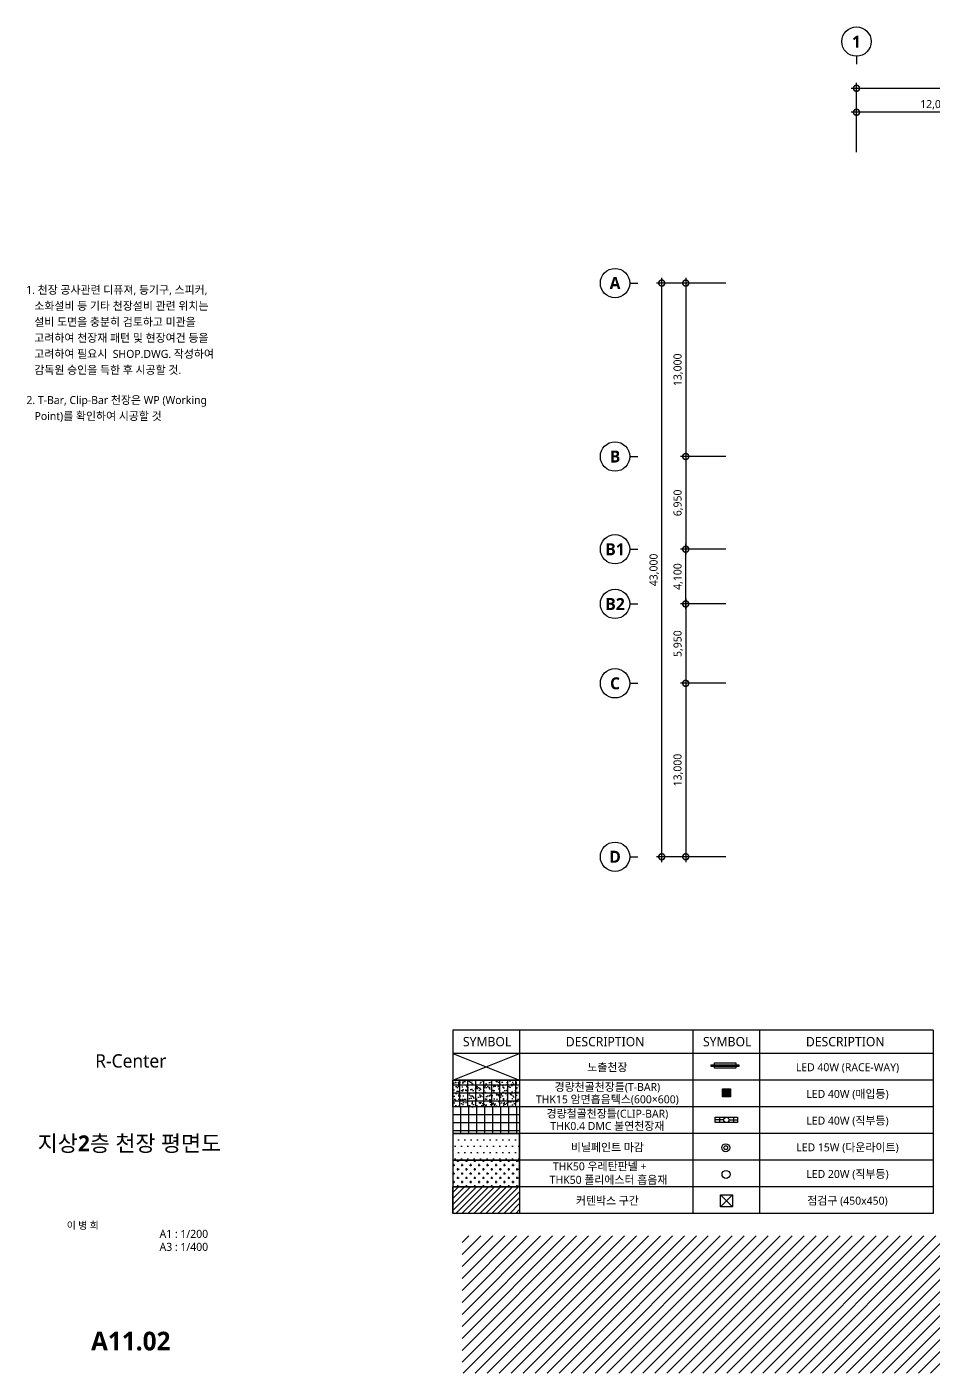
# Model space of a CAD drawing. Header units: millimetres. Extents: x 11242 to 497835, y 4200 to 105100.
# Drawn here: x 315713 to 383642, y 4200 to 105100 of the extents above; entities that cross this region are included whole.
import ezdxf
from ezdxf.enums import TextEntityAlignment as Align
from ezdxf.xclip import XClip

# ---------------------------------------------------------------- set-up
doc = ezdxf.new("R2010")
doc.units = ezdxf.units.MM
doc.header["$LTSCALE"] = 200
doc.header["$XCLIPFRAME"] = 0
doc.linetypes.add('CONTINOUS', pattern=[0])
doc.layers.get('DEFPOINTS').update_dxf_attribs({"color": 137})
for name, color, linetype in [('# LIGHT - LED', 6, 'Continuous'), ('# LIGHT - RACEWAY', 7, 'Continuous'), ('# 커텐박스', 1, 'CONTINOUS'), ('3TXT', 3, 'Continuous'), ('CEIL', 8, 'Continuous'), ('CEIL-H-50T 우레탄판넬 천정평면도', 11, 'Continuous'), ('CEIL-암면흡음텍스', 251, 'Continuous'), ('CEIL-열경화수지', 11, 'Continuous'), ('CEIL-흡음뿜칠', 8, 'Continuous'), ('CON', 2, 'Continuous'), ('DIM', 7, 'Continuous'), ('ETC-9', 9, 'Continuous'), ('HAT', 8, 'Continuous'), ('OPEN', 15, 'Continuous'), ('sol254', 254, 'Continuous'), ('SYM-BUB', 3, 'Continuous'), ('TEXT', 3, 'Continuous'), ('XR-SHEET$0$TITLE', 7, 'Continuous'), ('XR-SHEET$1$SHT', 5, 'Continuous'), ('XR-SHEET$1$TEXT', 3, 'Continuous'), ('도어표현', 4, 'Continuous')]:
    doc.layers.add(name, color=color, linetype=linetype)
doc.styles.add('$0$스타일1', font='malgun.ttf')
doc.styles.add('XR-SHEET$0$굴림체(옥산)', font='malgun.ttf')
doc.styles.add('맑은고딕B', font='malgunbd.ttf')
doc.styles.add('스타일1', font='malgun.ttf')
doc.styles.add('스타일2', font='malgunbd.ttf')
doc.dimstyles.new('CJA', dxfattribs={"dimscale": 300, "dimtxt": 2.7, "dimasz": 1, "dimexe": 2, "dimexo": 3, "dimgap": 1, "dimtad": 1, "dimdec": 0, "dimzin": 1, "dimdsep": 46, "dimlunit": 6, "dimtxsty": '$0$스타일1', "dimblk": 'CJDOT', "dimcen": 0.09, "dimdle": 1, "dimclrd": 256, "dimclre": 256, "dimclrt": 3, "dimadec": 0, "dimazin": 0, "dimtfac": 1, "dimtdec": 0, "dimtix": 1, "dimtmove": 2, "dimatfit": 3, "dimldrblk": 'CJDOT', "dimfxl": 1, "dimtolj": 1, "dimtzin": 1, "dimarcsym": 0})

# ---------------------------------------------------------------- blocks, each defined once
blk = doc.blocks.new('XR-SHEET$0$TITLE')
at = {"layer": 'XR-SHEET$0$TITLE', "true_color": 0x000000, "style": 'XR-SHEET$0$굴림체(옥산)'}
for tag, height, p in [('동명칭', 6, (776.77, -457.26)), ('SCALE-A1', 3, (797.5, -522)), ('SCALE-A3', 3, (797.5, -527)), ('DATA', 3, (797.5, -540))]:
    blk.add_attdef(tag, text='', height=height, dxfattribs=at).set_placement(p, align=Align.MIDDLE)
for tag, height, p in [('TITLE1', 6, (776.5, -479.4)), ('TITLE4', 6, (776.5, -484.39)), ('TITLE2', 6, (776.5, -489)), ('TITLE5', 6, (776.5, -493.99)), ('TITLE3', 6, (776.5, -498.7)), ('NAME-1', 3, (760.16, -517.5)), ('NAME-2', 3, (760.16, -526.5)), ('A0.00', 7, (776.5, -561))]:
    blk.add_attdef(tag, text='', height=height, dxfattribs=at).set_placement(p, align=Align.MIDDLE_CENTER)
blk = doc.blocks.new('C-6x6_1f')
for p, q in [((-56347, -303023), (-56347, -292223)), ((-49147, -292223), (-56347, -292223)), ((-55747, -303023), (-55747, -292223)), ((-55147, -303023), (-55147, -292223)), ((-54547, -303023), (-54547, -292223)), ((-53947, -303023), (-53947, -292223)), ((-53347, -303023), (-53347, -292223)), ((-52747, -303023), (-52747, -292223)), ((-52147, -303023), (-52147, -292223)), ((-51547, -303023), (-51547, -292223)), ((-50947, -303023), (-50947, -292223)), ((-50347, -303023), (-50347, -292223)), ((-49747, -303023), (-49747, -292223)), ((-49147, -303023), (-49147, -292223)), ((-41947, -292223), (-49147, -292223)), ((-48547, -303023), (-48547, -292223)), ((-47947, -303023), (-47947, -292223)), ((-47347, -303023), (-47347, -292223)), ((-46747, -303023), (-46747, -292223)), ((-46147, -303023), (-46147, -292223)), ((-45547, -303023), (-45547, -292223)), ((-44947, -303023), (-44947, -292223)), ((-44347, -303023), (-44347, -292223)), ((-43747, -303023), (-43747, -292223)), ((-43147, -303023), (-43147, -292223)), ((-42547, -303023), (-42547, -292223)), ((-41947, -303023), (-41947, -292223)), ((-34747, -292223), (-41947, -292223)), ((-41947, -303023), (-41947, -292223)), ((-41347, -303023), (-41347, -292223)), ((-40747, -303023), (-40747, -292223)), ((-40147, -303023), (-40147, -292223)), ((-39547, -303023), (-39547, -292223)), ((-38947, -303023), (-38947, -292223)), ((-38347, -303023), (-38347, -292223)), ((-37747, -303023), (-37747, -292223)), ((-37147, -303023), (-37147, -292223)), ((-36547, -303023), (-36547, -292223)), ((-35947, -303023), (-35947, -292223)), ((-35347, -303023), (-35347, -292223)), ((-27547, -292223), (-34747, -292223)), ((-34747, -303023), (-34747, -292223)), ((-34147, -303023), (-34147, -292223)), ((-33547, -303023), (-33547, -292223)), ((-32947, -303023), (-32947, -292223)), ((-32347, -303023), (-32347, -292223)), ((-31747, -303023), (-31747, -292223)), ((-31147, -303023), (-31147, -292223)), ((-30547, -303023), (-30547, -292223)), ((-29947, -303023), (-29947, -292223)), ((-29347, -303023), (-29347, -292223)), ((-28747, -303023), (-28747, -292223)), ((-28147, -303023), (-28147, -292223)), ((-27547, -303023), (-27547, -292223)), ((-49147, -292823), (-56347, -292823)), ((-49147, -293423), (-56347, -293423)), ((-41947, -292823), (-49147, -292823)), ((-41947, -293423), (-49147, -293423)), ((-34747, -292823), (-41947, -292823)), ((-34747, -293423), (-41947, -293423)), ((-27547, -292823), (-34747, -292823)), ((-27547, -293423), (-34747, -293423)), ((-49147, -294023), (-56347, -294023)), ((-49147, -294623), (-56347, -294623)), ((-41947, -294023), (-49147, -294023)), ((-41947, -294623), (-49147, -294623)), ((-34747, -294023), (-41947, -294023)), ((-34747, -294623), (-41947, -294623)), ((-27547, -294023), (-34747, -294023)), ((-27547, -294623), (-34747, -294623)), ((-49147, -295223), (-56347, -295223)), ((-41947, -295223), (-49147, -295223)), ((-34747, -295223), (-41947, -295223)), ((-27547, -295223), (-34747, -295223)), ((-49147, -295823), (-56347, -295823)), ((-49147, -296423), (-56347, -296423)), ((-41947, -295823), (-49147, -295823)), ((-41947, -296423), (-49147, -296423)), ((-34747, -295823), (-41947, -295823)), ((-34747, -296423), (-41947, -296423)), ((-27547, -295823), (-34747, -295823)), ((-27547, -296423), (-34747, -296423)), ((-49147, -297023), (-56347, -297023)), ((-49147, -297623), (-56347, -297623)), ((-41947, -297023), (-49147, -297023)), ((-41947, -297623), (-49147, -297623)), ((-34747, -297023), (-41947, -297023)), ((-34747, -297623), (-41947, -297623)), ((-27547, -297023), (-34747, -297023)), ((-27547, -297623), (-34747, -297623)), ((-49147, -298223), (-56347, -298223)), ((-41947, -298223), (-49147, -298223)), ((-34747, -298223), (-41947, -298223)), ((-27547, -298223), (-34747, -298223)), ((-49147, -298823), (-56347, -298823)), ((-49147, -299423), (-56347, -299423)), ((-41947, -298823), (-49147, -298823)), ((-41947, -299423), (-49147, -299423)), ((-34747, -298823), (-41947, -298823)), ((-34747, -299423), (-41947, -299423)), ((-27547, -298823), (-34747, -298823)), ((-27547, -299423), (-34747, -299423)), ((-49147, -300023), (-56347, -300023)), ((-49147, -300623), (-56347, -300623)), ((-41947, -300023), (-49147, -300023)), ((-41947, -300623), (-49147, -300623)), ((-34747, -300023), (-41947, -300023)), ((-34747, -300623), (-41947, -300623)), ((-27547, -300023), (-34747, -300023)), ((-27547, -300623), (-34747, -300623)), ((-49147, -301223), (-56347, -301223)), ((-41947, -301223), (-49147, -301223)), ((-34747, -301223), (-41947, -301223)), ((-27547, -301223), (-34747, -301223)), ((-49147, -301823), (-56347, -301823)), ((-49147, -302423), (-56347, -302423)), ((-41947, -301823), (-49147, -301823)), ((-41947, -302423), (-49147, -302423)), ((-34747, -301823), (-41947, -301823)), ((-34747, -302423), (-41947, -302423)), ((-27547, -301823), (-34747, -301823)), ((-27547, -302423), (-34747, -302423)), ((-49147, -303023), (-56347, -303023)), ((-56347, -324623), (-56347, -303023)), ((-49147, -303023), (-56347, -303023)), ((-49147, -303623), (-56347, -303623)), ((-55747, -324623), (-55747, -303023)), ((-55147, -324623), (-55147, -303023)), ((-54547, -324623), (-54547, -303023)), ((-53947, -324623), (-53947, -303023)), ((-53347, -324623), (-53347, -303023)), ((-52747, -324623), (-52747, -303023)), ((-52147, -324623), (-52147, -303023)), ((-51547, -324623), (-51547, -303023)), ((-50947, -324623), (-50947, -303023)), ((-50347, -324623), (-50347, -303023)), ((-49747, -324623), (-49747, -303023)), ((-49147, -324623), (-49147, -303023)), ((-41947, -303023), (-49147, -303023)), ((-41947, -303023), (-49147, -303023)), ((-41947, -303623), (-49147, -303623)), ((-48547, -324623), (-48547, -303023)), ((-47947, -324623), (-47947, -303023)), ((-47347, -324623), (-47347, -303023)), ((-46747, -324623), (-46747, -303023)), ((-46147, -324623), (-46147, -303023)), ((-45547, -324623), (-45547, -303023)), ((-44947, -324623), (-44947, -303023)), ((-44347, -324623), (-44347, -303023)), ((-43747, -324623), (-43747, -303023)), ((-43147, -324623), (-43147, -303023)), ((-42547, -324623), (-42547, -303023)), ((-41947, -324623), (-41947, -303023)), ((-34747, -303023), (-41947, -303023)), ((-34747, -303023), (-41947, -303023)), ((-41947, -324623), (-41947, -303023)), ((-34747, -303623), (-41947, -303623)), ((-41347, -324623), (-41347, -303023)), ((-40747, -324623), (-40747, -303023)), ((-40147, -324623), (-40147, -303023)), ((-39547, -324623), (-39547, -303023)), ((-38947, -324623), (-38947, -303023)), ((-38347, -324623), (-38347, -303023)), ((-37747, -324623), (-37747, -303023)), ((-37147, -324623), (-37147, -303023)), ((-36547, -324623), (-36547, -303023)), ((-35947, -324623), (-35947, -303023)), ((-35347, -324623), (-35347, -303023)), ((-34747, -324623), (-34747, -303023)), ((-27547, -303023), (-34747, -303023)), ((-27547, -303023), (-34747, -303023)), ((-27547, -303623), (-34747, -303623)), ((-34147, -324623), (-34147, -303023)), ((-33547, -324623), (-33547, -303023)), ((-32947, -324623), (-32947, -303023)), ((-32347, -324623), (-32347, -303023)), ((-31747, -324623), (-31747, -303023)), ((-31147, -324623), (-31147, -303023)), ((-30547, -324623), (-30547, -303023)), ((-29947, -324623), (-29947, -303023)), ((-29347, -324623), (-29347, -303023)), ((-28747, -324623), (-28747, -303023)), ((-28147, -324623), (-28147, -303023)), ((-27547, -324623), (-27547, -303023)), ((-49147, -304223), (-56347, -304223)), ((-41947, -304223), (-49147, -304223)), ((-34747, -304223), (-41947, -304223)), ((-27547, -304223), (-34747, -304223)), ((-49147, -304823), (-56347, -304823)), ((-49147, -305423), (-56347, -305423)), ((-41947, -304823), (-49147, -304823)), ((-41947, -305423), (-49147, -305423)), ((-34747, -304823), (-41947, -304823)), ((-34747, -305423), (-41947, -305423)), ((-27547, -304823), (-34747, -304823)), ((-27547, -305423), (-34747, -305423)), ((-49147, -306023), (-56347, -306023)), ((-49147, -306623), (-56347, -306623)), ((-41947, -306023), (-49147, -306023)), ((-41947, -306623), (-49147, -306623)), ((-34747, -306023), (-41947, -306023)), ((-34747, -306623), (-41947, -306623)), ((-27547, -306023), (-34747, -306023)), ((-27547, -306623), (-34747, -306623)), ((-49147, -307223), (-56347, -307223)), ((-41947, -307223), (-49147, -307223)), ((-34747, -307223), (-41947, -307223)), ((-27547, -307223), (-34747, -307223)), ((-49147, -307823), (-56347, -307823)), ((-49147, -308423), (-56347, -308423)), ((-41947, -307823), (-49147, -307823)), ((-41947, -308423), (-49147, -308423)), ((-34747, -307823), (-41947, -307823)), ((-34747, -308423), (-41947, -308423)), ((-27547, -307823), (-34747, -307823)), ((-27547, -308423), (-34747, -308423)), ((-49147, -309023), (-56347, -309023)), ((-49147, -309623), (-56347, -309623)), ((-41947, -309023), (-49147, -309023)), ((-41947, -309623), (-49147, -309623)), ((-34747, -309023), (-41947, -309023)), ((-34747, -309623), (-41947, -309623)), ((-27547, -309023), (-34747, -309023)), ((-27547, -309623), (-34747, -309623)), ((-49147, -310223), (-56347, -310223)), ((-41947, -310223), (-49147, -310223)), ((-34747, -310223), (-41947, -310223)), ((-27547, -310223), (-34747, -310223)), ((-49147, -310823), (-56347, -310823)), ((-49147, -311423), (-56347, -311423)), ((-41947, -310823), (-49147, -310823)), ((-41947, -311423), (-49147, -311423)), ((-34747, -310823), (-41947, -310823)), ((-34747, -311423), (-41947, -311423)), ((-27547, -310823), (-34747, -310823)), ((-27547, -311423), (-34747, -311423)), ((-49147, -312023), (-56347, -312023)), ((-49147, -312623), (-56347, -312623)), ((-41947, -312023), (-49147, -312023)), ((-41947, -312623), (-49147, -312623)), ((-34747, -312023), (-41947, -312023)), ((-34747, -312623), (-41947, -312623)), ((-27547, -312023), (-34747, -312023)), ((-27547, -312623), (-34747, -312623)), ((-49147, -313223), (-56347, -313223)), ((-41947, -313223), (-49147, -313223)), ((-34747, -313223), (-41947, -313223)), ((-27547, -313223), (-34747, -313223)), ((-49147, -313823), (-56347, -313823)), ((-49147, -314423), (-56347, -314423)), ((-41947, -313823), (-49147, -313823)), ((-41947, -314423), (-49147, -314423)), ((-34747, -313823), (-41947, -313823)), ((-34747, -314423), (-41947, -314423)), ((-27547, -313823), (-34747, -313823)), ((-27547, -314423), (-34747, -314423)), ((-49147, -315023), (-56347, -315023)), ((-49147, -315623), (-56347, -315623)), ((-41947, -315023), (-49147, -315023)), ((-41947, -315623), (-49147, -315623)), ((-34747, -315023), (-41947, -315023)), ((-34747, -315623), (-41947, -315623)), ((-27547, -315023), (-34747, -315023)), ((-27547, -315623), (-34747, -315623)), ((-49147, -316223), (-56347, -316223)), ((-49147, -316823), (-56347, -316823)), ((-41947, -316223), (-49147, -316223)), ((-41947, -316823), (-49147, -316823)), ((-34747, -316223), (-41947, -316223)), ((-34747, -316823), (-41947, -316823)), ((-27547, -316223), (-34747, -316223)), ((-27547, -316823), (-34747, -316823)), ((-49147, -317423), (-56347, -317423)), ((-41947, -317423), (-49147, -317423)), ((-34747, -317423), (-41947, -317423)), ((-27547, -317423), (-34747, -317423)), ((-49147, -318023), (-56347, -318023)), ((-49147, -318623), (-56347, -318623)), ((-41947, -318023), (-49147, -318023)), ((-41947, -318623), (-49147, -318623)), ((-34747, -318023), (-41947, -318023)), ((-34747, -318623), (-41947, -318623)), ((-27547, -318023), (-34747, -318023)), ((-27547, -318623), (-34747, -318623)), ((-49147, -319223), (-56347, -319223)), ((-49147, -319823), (-56347, -319823)), ((-41947, -319223), (-49147, -319223)), ((-41947, -319823), (-49147, -319823)), ((-34747, -319223), (-41947, -319223)), ((-34747, -319823), (-41947, -319823)), ((-27547, -319223), (-34747, -319223)), ((-27547, -319823), (-34747, -319823)), ((-49147, -320423), (-56347, -320423)), ((-41947, -320423), (-49147, -320423)), ((-34747, -320423), (-41947, -320423)), ((-27547, -320423), (-34747, -320423)), ((-49147, -321023), (-56347, -321023)), ((-49147, -321623), (-56347, -321623)), ((-41947, -321023), (-49147, -321023)), ((-41947, -321623), (-49147, -321623)), ((-34747, -321023), (-41947, -321023)), ((-34747, -321623), (-41947, -321623)), ((-27547, -321023), (-34747, -321023)), ((-27547, -321623), (-34747, -321623)), ((-49147, -322223), (-56347, -322223)), ((-49147, -322823), (-56347, -322823)), ((-41947, -322223), (-49147, -322223)), ((-41947, -322823), (-49147, -322823)), ((-34747, -322223), (-41947, -322223)), ((-34747, -322823), (-41947, -322823)), ((-27547, -322223), (-34747, -322223)), ((-27547, -322823), (-34747, -322823)), ((-49147, -323423), (-56347, -323423)), ((-41947, -323423), (-49147, -323423)), ((-34747, -323423), (-41947, -323423)), ((-27547, -323423), (-34747, -323423)), ((-49147, -324023), (-56347, -324023)), ((-49147, -324623), (-56347, -324623)), ((-41947, -324023), (-49147, -324023)), ((-41947, -324623), (-49147, -324623)), ((-34747, -324023), (-41947, -324023)), ((-34747, -324623), (-41947, -324623)), ((-27547, -324023), (-34747, -324023)), ((-27547, -324623), (-34747, -324623))]:
    blk.add_line(p, q)
blk = doc.blocks.new('zw$1856')
at = {"layer": '# LIGHT - LED'}
for radius in [360, 168]:
    blk.add_circle((0, 0), radius, dxfattribs=at)
blk = doc.blocks.new('zw$29C1')
blk.add_wipeout([(600, 150), (600, -150), (-600, -150), (-600, 150)]).dxf.layer = '# LIGHT - LED'
at = {"layer": '# LIGHT - LED'}
blk.add_lwpolyline([(600, 150), (600, -150), (-600, -150), (-600, 150)], close=True, dxfattribs=at)
blk = doc.blocks.new('I8')
at = {"layer": '# LIGHT - LED', "linetype": 'Continuous'}
for p, q in [((-150, 0), (-630, 0)), ((-390, 150), (-390, -150)), ((150, 0), (630, 0)), ((390, 150), (390, -150))]:
    blk.add_line(p, q, dxfattribs=at)
blk.add_lwpolyline([(-630, 150), (630, 150), (630, -150), (-630, -150)], close=True, dxfattribs=at)
blk.add_circle((0, 0), 150, dxfattribs=at)
blk = doc.blocks.new('천장 범례')
at = {"layer": '# 커텐박스'}
h = blk.add_hatch(dxfattribs=at)
h.set_pattern_fill('ANSI31', color=9, scale=100)
h.set_pattern_definition([(45, (-179442, -26659.95), (-224.5064, 224.5064), [])])
h.paths.add_polyline_path([(5000, -9674), (0, -9674), (0, -11674), (5000, -11674)])
at = {"layer": 'CEIL-H-50T 우레탄판넬 천정평면도'}
h = blk.add_hatch(dxfattribs=at)
h.set_pattern_fill('CROSS', color=256, scale=50, double=1)
h.set_pattern_definition([(0, (-29242, -32594.83), (317.5, 317.5), [158.75, -476.25]), (90, (-29162.62, -32674.2), (-317.5, 317.5), [158.75, -476.25])])
h.paths.add_polyline_path([(5000, -9674), (5000, -7674), (0, -7674), (0, -9674)])
at = {"layer": 'CEIL-암면흡음텍스'}
h = blk.add_hatch(dxfattribs=at)
h.set_pattern_fill('_USER', color=256, scale=600, double=1, pattern_type=0)
h.set_pattern_definition([(0, (-11242, -24594.8), (0, 600), []), (90, (-11242, -24594.8), (-600, 4e-14), [])])
h.paths.add_polyline_path([(5000, -3674), (5000, -1674), (0, -1674), (0, -3674)])
at = {"layer": 'CEIL-흡음뿜칠'}
h = blk.add_hatch(dxfattribs=at)
h.set_pattern_fill('DOTS', color=256, scale=300, double=1)
h.set_pattern_definition([(0, (50641.7, -76902.7), (238.125, 476.25), [0, -476.25])])
h.paths.add_polyline_path([(5000, -7674), (5000, -5674), (0, -5674), (0, -7674)])
at = {"layer": 'sol254'}
blk.add_hatch(color=256, dxfattribs=at).paths.add_polyline_path([(20807, -2334), (20207, -2334), (20207, -2934), (20807, -2934)])
at = {"layer": '도어표현'}
h = blk.add_hatch(dxfattribs=at)
h.set_pattern_fill('AR-SAND', color=9, scale=10, double=1)
h.set_pattern_definition([(37.5, (-1242, -24594.83), (-16, 489.413), [0, -386.08, 0, -431.8, 0, -412.75]), (7.5, (-1242, -24594.8), (449.523, 716.825), [0, -208.28, 0, -347.98, 0, -133.35]), (327.5, (-1554.4, -24594.83), (790.992, 1.437), [0, -127, 0, -457.2, 0, -596.9]), (317.5, (-1554.4, -24594.8), (763.556, 222.93), [0, -63.5, 0, -299.72, 0, -342.9])])
h.paths.add_polyline_path([(5000, -1674), (0, -1674), (0, -3674), (5000, -3674)])
at = {"layer": '# LIGHT - LED', "lineweight": -2}
for p, q in [((20057, -10266), (20957, -11166)), ((20957, -10266), (20057, -11166))]:
    blk.add_line(p, q, dxfattribs=at)
for points in [[(20207, -2334), (20807, -2334), (20807, -2934), (20207, -2934)], [(20057, -10266), (20957, -10266), (20957, -11166), (20057, -11166)]]:
    blk.add_lwpolyline(points, close=True, dxfattribs=at)
at = {"layer": '# LIGHT - LED'}
blk.add_circle((20477, -8744), 300, dxfattribs=at)
at = {"layer": '# 커텐박스'}
blk.add_lwpolyline([(0, -9674), (5000, -9674), (5000, -11674), (0, -11674)], close=True, dxfattribs=at)
at = {"layer": 'CEIL'}
for points in [[(5000, -3674), (0, -3674), (0, -1674), (5000, -1674)], [(0, -1674), (5000, -1674), (5000, -3674), (0, -3674)], [(5000, -5674), (0, -5674), (0, -5674), (5000, -5674)], [(5000, -5674), (0, -5674), (0, -7674), (5000, -7674)], [(5000, -7674), (0, -7674), (0, -9674), (5000, -9674)]]:
    blk.add_lwpolyline(points, close=True, dxfattribs=at)
at = {"layer": 'CON'}
for p, q in [((0, 2065), (0, -11674)), ((18000, 2065), (0, 2065)), ((18000, 2065), (18000, -11674)), ((36000, 2065), (18000, 2065)), ((36000, 2065), (36000, -11674)), ((18000, 326), (0, 326)), ((36000, 326), (18000, 326)), ((18000, -11674), (0, -11674)), ((36000, -11674), (18000, -11674))]:
    blk.add_line(p, q, dxfattribs=at)
at = {"layer": 'ETC-9'}
for p, q in [((5000, 2065), (5000, -11674)), ((23000, 2065), (23000, -11674)), ((18000, -1674), (0, -1674)), ((36000, -1674), (18000, -1674)), ((18000, -3674), (0, -3674)), ((36000, -3674), (18000, -3674)), ((18000, -5674), (0, -5674)), ((18000, -5674), (0, -5674)), ((36000, -5674), (18000, -5674)), ((36000, -5674), (18000, -5674)), ((18000, -7674), (0, -7674)), ((36000, -7674), (18000, -7674)), ((18000, -9674), (0, -9674)), ((36000, -9674), (18000, -9674))]:
    blk.add_line(p, q, dxfattribs=at)
at = {"layer": 'OPEN'}
for p, q in [((0, 326), (5000, -1674)), ((0, -1674), (5000, 326))]:
    blk.add_line(p, q, dxfattribs=at)
at = {"layer": '# LIGHT - LED'}
for name, p, xscale, yscale, zscale in [('zw$29C1', (20407, -591), 1.333333333333333, 1.333333333333333, 1.333333333333333), ('I8', (20507, -4661), 1.333333333333333, 1.333333333333333, 1.333333333333333), ('zw$1856', (20459, -6741), 0.8323428327178893, 0.8323428327178893, 0.8323428327178893)]:
    blk.add_blockref(name, p, dxfattribs=dict(at, xscale=xscale, yscale=yscale, zscale=zscale))
at = {"layer": 'CEIL-열경화수지'}
ref = blk.add_blockref('C-6x6_1f', (41947, 304750), dxfattribs=at)
XClip(ref).set_block_clipping_path([(-41946.9791048046, -310423.4499304557), (-36946.9791048042, -308423.4499304557)])
at = {"layer": 'TEXT', "style": '스타일1'}
for s, height, p in [('SYMBOL', 700, (2567, 1206)), ('DESCRIPTION', 700, (11417, 1206)), ('SYMBOL', 700, (20567, 1206)), ('DESCRIPTION', 700, (29417, 1206)), ('노출천장', 600, (11584, -712)), ('LED 40W (RACE-WAY)', 600, (29584, -712)), ('경량천골천장틀(T-BAR)', 600, (11584, -2191)), ('THK15 암면흡음텍스(600×600)', 600, (11584, -3115)), ('LED 40W (매입등)', 600, (29584, -2712)), ('경량철골천장틀(CLIP-BAR)', 600, (11584, -4191)), ('THK0.4 DMC 불연천장재', 600, (11584, -5115)), ('LED 40W (직부등)', 600, (29584, -4712)), ('비닐페인트 마감', 600, (11584, -6712)), ('LED 15W (다운라이트)', 600, (29584, -6712)), ('THK50 우레탄판넬 +', 600, (11006, -8140)), ('THK50 폴리에스터 흡음재', 600, (11672, -9150)), ('LED 20W (직부등)', 600, (29584, -8712)), ('커텐박스 구간', 600, (11584, -10712)), ('점검구 (450x450)', 600, (29584, -10712))]:
    blk.add_text(s, height=height, dxfattribs=at).set_placement(p, align=Align.MIDDLE_CENTER)
at = {"layer": '# LIGHT - RACEWAY'}
blk.add_lwpolyline([(19363, -525), (21451, -525), (21451, -658), (19363, -658)], close=True, dxfattribs=at)
blk = doc.blocks.new('_DotSmall')
at = {"color": 0, "linetype": 'ByBlock', "const_width": 0.5}
blk.add_lwpolyline([(-0.0625, 0, 1), (0.0625, 0, 1)], format="xyb", close=True, dxfattribs=at)
blk = doc.blocks.new('*D130')
at = {"layer": 'DEFPOINTS', "color": 0, "transparency": 16777216}
for p in [(363300, 85900), (368700, 85900), (368700, 42900)]:
    blk.add_point(p, dxfattribs=at)
at = {"layer": 'DIM', "color": 7, "lineweight": -2, "transparency": 16777216}
for p, q in [((368100, 85900), (362900, 85900)), ((363300, 42500), (363300, 86300)), ((368100, 42900), (362900, 42900))]:
    blk.add_line(p, q, dxfattribs=at)
at = {"layer": 'DIM', "color": 7, "lineweight": -2, "transparency": 16777216, "xscale": 900, "yscale": 900, "zscale": 900}
for p, rotation in [((363300, 85900), 90), ((363300, 42900), 270)]:
    blk.add_blockref('_DotSmall', p, dxfattribs=dict(at, rotation=rotation))
at = {"layer": 'DIM', "color": 3, "transparency": 16777216, "insert": (362740, 64400), "char_height": 600, "attachment_point": 5, "rotation": 90, "style": '$0$스타일1'}
blk.add_mtext('\\A1;43,000', dxfattribs=at)
blk = doc.blocks.new('CJDOT')
blk.add_line((-2, 0), (2, 0))
at = {"const_width": 0.5}
blk.add_lwpolyline([(-0.25, 0, 1), (0.25, 0, 1)], format="xyb", close=True, dxfattribs=at)
blk = doc.blocks.new('*D131')
at = {"layer": 'DEFPOINTS', "color": 0, "transparency": 16777216}
for p in [(368700, 85900), (365100, 72900), (368700, 72900)]:
    blk.add_point(p, dxfattribs=at)
at = {"layer": 'DIM', "color": 7, "lineweight": -2, "transparency": 16777216}
for p, q in [((368100, 85900), (364700, 85900)), ((365100, 86300), (365100, 72500)), ((368100, 72900), (364700, 72900))]:
    blk.add_line(p, q, dxfattribs=at)
at = {"layer": 'DIM', "color": 7, "lineweight": -2, "transparency": 16777216, "xscale": 900, "yscale": 900, "zscale": 900}
for p, rotation in [((365100, 85900), 90), ((365100, 72900), 270)]:
    blk.add_blockref('_DotSmall', p, dxfattribs=dict(at, rotation=rotation))
at = {"layer": 'DIM', "color": 3, "transparency": 16777216, "insert": (364538, 79400), "char_height": 600, "attachment_point": 5, "rotation": 90, "style": '$0$스타일1'}
blk.add_mtext('\\A1;13,000', dxfattribs=at)
blk = doc.blocks.new('*D132')
at = {"layer": 'DEFPOINTS', "color": 0, "transparency": 16777216}
for p in [(368700, 55900), (365100, 42900), (368700, 42900)]:
    blk.add_point(p, dxfattribs=at)
at = {"layer": 'DIM', "color": 7, "lineweight": -2, "transparency": 16777216}
for p, q in [((368100, 55900), (364700, 55900)), ((365100, 56300), (365100, 42500)), ((368100, 42900), (364700, 42900))]:
    blk.add_line(p, q, dxfattribs=at)
at = {"layer": 'DIM', "color": 7, "lineweight": -2, "transparency": 16777216, "xscale": 900, "yscale": 900, "zscale": 900}
for p, rotation in [((365100, 55900), 90), ((365100, 42900), 270)]:
    blk.add_blockref('_DotSmall', p, dxfattribs=dict(at, rotation=rotation))
at = {"layer": 'DIM', "color": 3, "transparency": 16777216, "insert": (364538, 49400), "char_height": 600, "attachment_point": 5, "rotation": 90, "style": '$0$스타일1'}
blk.add_mtext('\\A1;13,000', dxfattribs=at)
blk = doc.blocks.new('*D133')
at = {"layer": 'DEFPOINTS', "color": 0, "transparency": 16777216}
for p in [(448900, 100500), (377900, 95100), (448900, 95100)]:
    blk.add_point(p, dxfattribs=at)
at = {"layer": 'DIM', "color": 7, "lineweight": -2, "transparency": 16777216}
for p, q in [((377900, 95700), (377900, 100900)), ((448900, 95700), (448900, 100900)), ((377500, 100500), (449300, 100500))]:
    blk.add_line(p, q, dxfattribs=at)
at = {"layer": 'DIM', "color": 7, "lineweight": -2, "transparency": 16777216, "xscale": 900, "yscale": 900, "zscale": 900, "rotation": 180}
blk.add_blockref('_DotSmall', (377900, 100500), dxfattribs=at)
at = {"layer": 'DIM', "color": 7, "lineweight": -2, "transparency": 16777216, "xscale": 900, "yscale": 900, "zscale": 900}
blk.add_blockref('_DotSmall', (448900, 100500), dxfattribs=at)
at = {"layer": 'DIM', "color": 3, "transparency": 16777216, "insert": (413400, 101062), "char_height": 600, "attachment_point": 5, "style": '스타일1'}
blk.add_mtext('\\A1;71,000', dxfattribs=at)
blk = doc.blocks.new('NEW_BUB')
at = {"layer": 'SYM-BUB', "color": 6}
blk.add_line((0, 3), (0, 0), dxfattribs=at)
blk.add_circle((0, 8.5), 5.5, dxfattribs=at)
at = {"layer": 'SYM-BUB', "color": 3, "style": '스타일2'}
blk.add_attdef('X', text='', height=4.5, dxfattribs=at).set_placement((0, 8.5), align=Align.MIDDLE)
blk = doc.blocks.new('*D134')
at = {"layer": 'DEFPOINTS', "color": 0, "transparency": 16777216}
for p in [(368700, 61850), (365100, 55900), (368700, 55900)]:
    blk.add_point(p, dxfattribs=at)
at = {"layer": 'DIM', "color": 7, "lineweight": -2, "transparency": 16777216}
for p, q in [((368100, 61850), (364700, 61850)), ((365100, 62250), (365100, 55500)), ((368100, 55900), (364700, 55900))]:
    blk.add_line(p, q, dxfattribs=at)
at = {"layer": 'DIM', "color": 7, "lineweight": -2, "transparency": 16777216, "xscale": 900, "yscale": 900, "zscale": 900}
for p, rotation in [((365100, 61850), 90), ((365100, 55900), 270)]:
    blk.add_blockref('_DotSmall', p, dxfattribs=dict(at, rotation=rotation))
at = {"layer": 'DIM', "color": 3, "transparency": 16777216, "insert": (364540, 58875), "char_height": 600, "attachment_point": 5, "rotation": 90, "style": '$0$스타일1'}
blk.add_mtext('\\A1;5,950', dxfattribs=at)
blk = doc.blocks.new('*D139')
at = {"layer": 'DEFPOINTS', "color": 0, "transparency": 16777216}
for p in [(365100, 65950), (368700, 65950), (368700, 61850)]:
    blk.add_point(p, dxfattribs=at)
at = {"layer": 'DIM', "color": 7, "lineweight": -2, "transparency": 16777216}
for p, q in [((368100, 65950), (364700, 65950)), ((365100, 61450), (365100, 66350)), ((368100, 61850), (364700, 61850))]:
    blk.add_line(p, q, dxfattribs=at)
at = {"layer": 'DIM', "color": 7, "lineweight": -2, "transparency": 16777216, "xscale": 900, "yscale": 900, "zscale": 900}
for p, rotation in [((365100, 65950), 90), ((365100, 61850), 270)]:
    blk.add_blockref('_DotSmall', p, dxfattribs=dict(at, rotation=rotation))
at = {"layer": 'DIM', "color": 3, "transparency": 16777216, "insert": (364538, 63900), "char_height": 600, "attachment_point": 5, "rotation": 90, "style": '$0$스타일1'}
blk.add_mtext('\\A1;4,100', dxfattribs=at)
blk = doc.blocks.new('*D140')
at = {"layer": 'DEFPOINTS', "color": 0, "transparency": 16777216}
for p in [(368700, 72900), (365100, 65950), (368700, 65950)]:
    blk.add_point(p, dxfattribs=at)
at = {"layer": 'DIM', "color": 7, "lineweight": -2, "transparency": 16777216}
for p, q in [((368100, 72900), (364700, 72900)), ((365100, 73300), (365100, 65550)), ((368100, 65950), (364700, 65950))]:
    blk.add_line(p, q, dxfattribs=at)
at = {"layer": 'DIM', "color": 7, "lineweight": -2, "transparency": 16777216, "xscale": 900, "yscale": 900, "zscale": 900}
for p, rotation in [((365100, 72900), 90), ((365100, 65950), 270)]:
    blk.add_blockref('_DotSmall', p, dxfattribs=dict(at, rotation=rotation))
at = {"layer": 'DIM', "color": 3, "transparency": 16777216, "insert": (364540, 69425), "char_height": 600, "attachment_point": 5, "rotation": 90, "style": '$0$스타일1'}
blk.add_mtext('\\A1;6,950', dxfattribs=at)
blk = doc.blocks.new('*D143')
at = {"layer": 'DEFPOINTS', "color": 0, "transparency": 16777216}
for p in [(377900, 98700), (377900, 95100), (389900, 95100)]:
    blk.add_point(p, dxfattribs=at)
at = {"layer": 'DIM', "color": 7, "lineweight": -2, "transparency": 16777216}
for p, q in [((377900, 95700), (377900, 99100)), ((389900, 95700), (389900, 99100)), ((390300, 98700), (377500, 98700))]:
    blk.add_line(p, q, dxfattribs=at)
at = {"layer": 'DIM', "color": 7, "lineweight": -2, "transparency": 16777216, "xscale": 900, "yscale": 900, "zscale": 900, "rotation": 180}
blk.add_blockref('_DotSmall', (377900, 98700), dxfattribs=at)
at = {"layer": 'DIM', "color": 7, "lineweight": -2, "transparency": 16777216, "xscale": 900, "yscale": 900, "zscale": 900}
blk.add_blockref('_DotSmall', (389900, 98700), dxfattribs=at)
at = {"layer": 'DIM', "color": 3, "transparency": 16777216, "insert": (383900, 99262), "char_height": 600, "attachment_point": 5, "style": '스타일1'}
blk.add_mtext('\\A1;12,000', dxfattribs=at)

msp = doc.modelspace()

# ---------------------------------------------------------------- hatches: boundary and pattern name
at = {"layer": 'HAT'}
h = msp.add_hatch(dxfattribs=at)
h.set_pattern_fill('ANSI31', color=256, scale=200)
h.set_pattern_definition([(45, (336400, 118800), (-449.0128, 449.0128), [])])
h.paths.add_polyline_path([(449370, 14490), (348330, 14490), (348330, 4200), (449370, 4200)])

# ---------------------------------------------------------------- block references
at = {"layer": 'SYM-BUB'}
ref = msp.add_blockref('NEW_BUB', (377900, 102300), dxfattribs=dict(at, xscale=200.0000000000001, yscale=200.0000000000001, zscale=200.0000000000001))
ref.add_attrib('X', '1', dxfattribs={"color": 3, "height": 900, "style": '맑은고딕B'}).set_placement((377900, 104000), align=Align.MIDDLE)
ref = msp.add_blockref('NEW_BUB', (361500, 85900), dxfattribs=dict(at, xscale=200.0000000000002, yscale=200.0000000000002, zscale=200.0000000000002, rotation=90))
ref.add_attrib('X', 'A', dxfattribs={"color": 3, "height": 900, "style": '맑은고딕B'}).set_placement((359800, 85900), align=Align.MIDDLE)
ref = msp.add_blockref('NEW_BUB', (361500, 72900), dxfattribs=dict(at, xscale=200.0000000000002, yscale=200.0000000000002, zscale=200.0000000000002, rotation=90))
ref.add_attrib('X', 'B', dxfattribs={"color": 3, "height": 900, "style": '맑은고딕B'}).set_placement((359800, 72900), align=Align.MIDDLE)
ref = msp.add_blockref('NEW_BUB', (361500, 65950), dxfattribs=dict(at, xscale=200.0000000000002, yscale=200.0000000000002, zscale=200.0000000000002, rotation=90))
ref.add_attrib('X', 'B1', dxfattribs={"color": 3, "height": 900, "style": '맑은고딕B'}).set_placement((359800, 65950), align=Align.MIDDLE)
ref = msp.add_blockref('NEW_BUB', (361500, 61850), dxfattribs=dict(at, xscale=200.0000000000002, yscale=200.0000000000002, zscale=200.0000000000002, rotation=90))
ref.add_attrib('X', 'B2', dxfattribs={"color": 3, "height": 900, "style": '맑은고딕B'}).set_placement((359800, 61850), align=Align.MIDDLE)
ref = msp.add_blockref('NEW_BUB', (361500, 55900), dxfattribs=dict(at, xscale=200.0000000000002, yscale=200.0000000000002, zscale=200.0000000000002, rotation=90))
ref.add_attrib('X', 'C', dxfattribs={"color": 3, "height": 900, "style": '맑은고딕B'}).set_placement((359800, 55900), align=Align.MIDDLE)
ref = msp.add_blockref('NEW_BUB', (361500, 42900), dxfattribs=dict(at, xscale=200.0000000000002, yscale=200.0000000000002, zscale=200.0000000000002, rotation=90))
ref.add_attrib('X', 'D', dxfattribs={"color": 3, "height": 900, "style": '맑은고딕B'}).set_placement((359800, 42900), align=Align.MIDDLE)
at = {"layer": 'TEXT'}
ref = msp.add_blockref('XR-SHEET$0$TITLE', (168200, 0), dxfattribs=dict(at, xscale=200, yscale=200, zscale=200))
ref.add_attrib('TITLE2', '지상2층 천장 평면도', dxfattribs={"layer": 'XR-SHEET$1$SHT', "color": 4, "true_color": 0x000004, "height": 1200, "style": '맑은고딕B'}).set_placement((323400.1, 21417.2), align=Align.MIDDLE_CENTER)
ref.add_attrib('NAME-1', '이 병 희', dxfattribs={"layer": 'XR-SHEET$1$TEXT', "color": 3, "true_color": 0x000003, "height": 540, "style": '스타일1'}).set_placement((318700, 15266.5, 2754.3), align=Align.MIDDLE_LEFT)
ref.add_attrib('SCALE-A1', 'A1 : 1/200', dxfattribs={"layer": 'XR-SHEET$1$SHT', "color": 3, "true_color": 0x000003, "height": 600, "style": '스타일1'}).set_placement((327478.2, 14634.4), align=Align.MIDDLE_CENTER)
ref.add_attrib('SCALE-A3', 'A3 : 1/400', dxfattribs={"layer": 'XR-SHEET$1$SHT', "color": 3, "true_color": 0x000003, "height": 600, "style": '스타일1'}).set_placement((327478.2, 13661.5), align=Align.MIDDLE_CENTER)
ref.add_attrib('A0.00', 'A11.02', dxfattribs={"layer": 'XR-SHEET$1$SHT', "color": 4, "true_color": 0x000004, "height": 1400, "style": '맑은고딕B'}).set_placement((323500, 6600), align=Align.MIDDLE_CENTER)
at = {"layer": '도어표현'}
msp.add_blockref('천장 범례', (347642, 27834.9), dxfattribs=at)

# ---------------------------------------------------------------- texts
at = {"layer": '3TXT', "style": '스타일1'}
for s, p in [('2. T-Bar, Clip-Bar 천장은 WP (Working ', (315676, 76831.7)), ('   Point)를 확인하여 시공할 것', (315676, 75631.7))]:
    msp.add_text(s, height=600, dxfattribs=at).set_placement(p)
at = {"layer": 'TEXT', "style": '스타일1'}
for s, p in [('1. 천장 공사관련 디퓨져, 등기구, 스피커,', (315656.9, 84911.1)), ('   소화설비 등 기타 천장설비 관련 위치는', (315656.9, 83711.1)), ('   설비 도면을 충분히 검토하고 미관을 ', (315656.9, 82511.1)), ('   고려하여 천장재 패턴 및 현장여건 등을 ', (315656.9, 81311.1)), ('   고려하여 필요시  SHOP.DWG. 작성하여', (315656.9, 80111.1)), ('   감독원 승인을 득한 후 시공할 것.', (315656.9, 78911.1))]:
    msp.add_text(s, height=600, dxfattribs=at).set_placement(p, align=Align.BOTTOM_LEFT)
msp.add_text('R-Center', height=1000, dxfattribs=at).set_placement((323500, 27600), align=Align.MIDDLE_CENTER)

# ---------------------------------------------------------------- dimensions: what is measured, and where the dimension line sits
at = {"layer": 'DIM'}
dim = msp.add_linear_dim(base=(448900, 100500), p1=(377900, 95100), p2=(448900, 95100), angle=180, dimstyle='CJA', override={"dimscale": 200, "dimtxt": 3, "dimasz": 4.5, "dimtxsty": '스타일1', "dimblk1": 'DotSmall', "dimblk2": 'DotSmall', "dimsah": 1, "dimdle": 2, "dimclrd": 7, "dimclre": 7}, dxfattribs=at)
dim.commit()
dim.dimension.update_dxf_attribs({"geometry": '*D133', "text_midpoint": (413400, 101062), "dimtype": 160})
for base, p1, p2, angle, override, picture, middle in [((377900, 98700), (389900, 95100), (377900, 95100), 180, {"dimscale": 200, "dimtxt": 3, "dimasz": 4.5, "dimtxsty": '스타일1', "dimblk1": 'DotSmall', "dimblk2": 'DotSmall', "dimsah": 1, "dimdle": 2, "dimclrd": 7, "dimclre": 7}, '*D143', (383900, 99262)), ((363300, 85900), (368700, 42900), (368700, 85900), 270, {"dimscale": 200, "dimtxt": 3, "dimasz": 4.5, "dimblk1": 'DotSmall', "dimblk2": 'DotSmall', "dimsah": 1, "dimdle": 2, "dimclrd": 7, "dimclre": 7}, '*D130', (362739.7, 64400)), ((365100, 72900), (368700, 85900), (368700, 72900), 90, {"dimscale": 200, "dimtxt": 3, "dimasz": 4.5, "dimblk1": 'DotSmall', "dimblk2": 'DotSmall', "dimsah": 1, "dimdle": 2, "dimclrd": 7, "dimclre": 7}, '*D131', (364538, 79400)), ((365100, 65950), (368700, 72900), (368700, 65950), 270, {"dimscale": 200, "dimtxt": 3, "dimasz": 4.5, "dimblk1": 'DotSmall', "dimblk2": 'DotSmall', "dimsah": 1, "dimdle": 2, "dimclrd": 7, "dimclre": 7}, '*D140', (364539.7, 69425)), ((365100, 65950), (368700, 61850), (368700, 65950), 90, {"dimscale": 200, "dimtxt": 3, "dimasz": 4.5, "dimblk1": 'DotSmall', "dimblk2": 'DotSmall', "dimsah": 1, "dimdle": 2, "dimclrd": 7, "dimclre": 7}, '*D139', (364538, 63900)), ((365100, 55900), (368700, 61850), (368700, 55900), 270, {"dimscale": 200, "dimtxt": 3, "dimasz": 4.5, "dimblk1": 'DotSmall', "dimblk2": 'DotSmall', "dimsah": 1, "dimdle": 2, "dimclrd": 7, "dimclre": 7}, '*D134', (364539.7, 58875)), ((365100, 42900), (368700, 55900), (368700, 42900), 270, {"dimscale": 200, "dimtxt": 3, "dimasz": 4.5, "dimblk1": 'DotSmall', "dimblk2": 'DotSmall', "dimsah": 1, "dimdle": 2, "dimclrd": 7, "dimclre": 7}, '*D132', (364538, 49400))]:
    dim = msp.add_linear_dim(base=base, p1=p1, p2=p2, angle=angle, dimstyle='CJA', override=override, dxfattribs=at)
    dim.commit()
    dim.dimension.update_dxf_attribs({"geometry": picture, "text_midpoint": middle})

doc.saveas('drawing.dxf')
